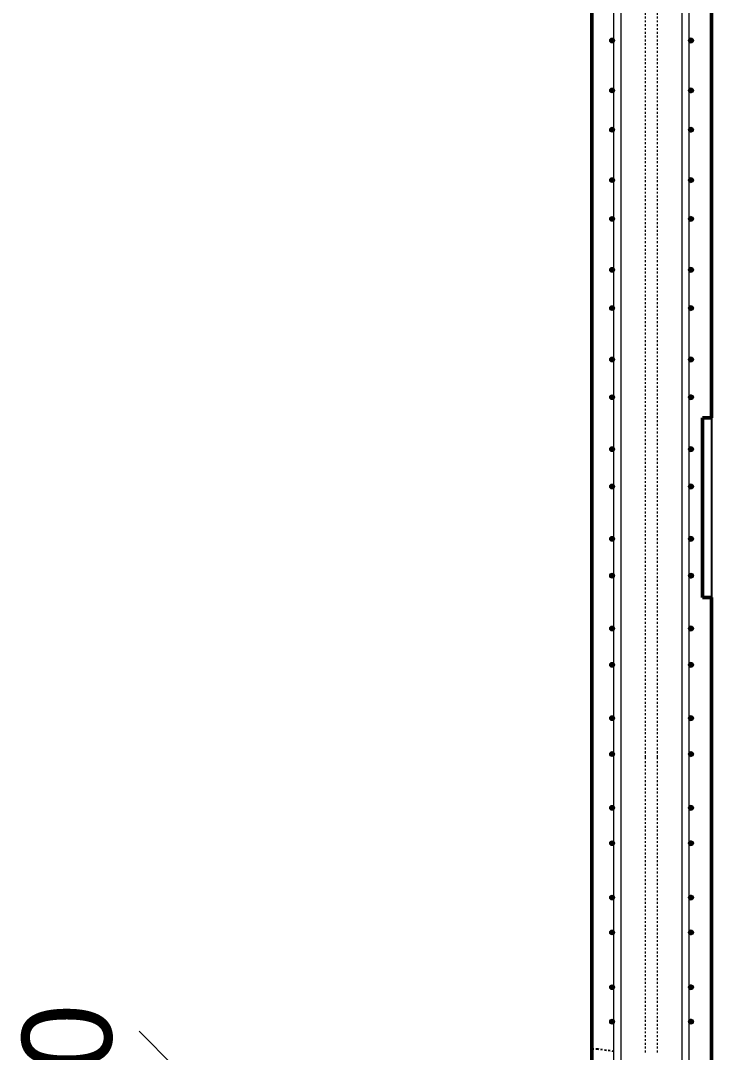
# Model space of a CAD drawing. Header units: millimetres. Extents: x -3132 to 16275, y -2723 to 21287.
# Drawn here: x 8628 to 9783, y -220 to 1504 of the extents above; entities that cross this region are included whole.
import ezdxf

# ---------------------------------------------------------------- set-up
doc = ezdxf.new("R2010")
doc.units = ezdxf.units.MM
doc.linetypes.add('Dash', pattern=[6.36, 3.18, -3.18])
for name, color, linetype, lineweight in [('A-ANNO-DIMS', 211, 'Continuous', 9), ('A-ANNO-DIMS-60', 211, 'Continuous', 9), ('A-WALL', 113, 'Continuous', 25), ('A-WALL-HDLN', 110, 'Dash', 25), ('S-RBAR', 171, 'Continuous', 18)]:
    doc.layers.add(name, color=color, linetype=linetype, lineweight=lineweight)
doc.styles.add('Nirmala UI Semilight', font='NirmalaS.ttf', dxfattribs={"height": 150})
doc.dimstyles.new('Arrow_Filled_-_2_5_NI_UI', dxfattribs={"dimscale": 304.8, "dimtxt": 157.104592, "dimasz": 0.393701, "dimexe": 0.19685, "dimexo": 0.0625, "dimgap": 0.19685, "dimtad": 1, "dimdec": 0, "dimzin": 0, "dimdsep": 46, "dimtxsty": 'Nirmala UI Semilight', "dimblk1": 'OBLIQUE', "dimblk2": 'OBLIQUE', "dimsah": 1, "dimcen": 0.09, "dimazin": 0, "dimtfac": 1, "dimtdec": 4, "dimtix": 1, "dimtmove": 0, "dimatfit": 3, "dimfxl": 0.19685, "dimfxlon": 1, "dimtvp": 1, "dimtolj": 1, "dimtzin": 0, "dimarcsym": 2})

# ---------------------------------------------------------------- blocks, each defined once
blk = doc.blocks.new('DIMBLOCK97-Elevation Right')
at = {"layer": 'A-ANNO-DIMS-60'}
for p, q in [((8886.2, -245), (8826.2, -185)), ((8886.2, -245), (8826.2, -245)), ((8886.2, -395), (8886.2, -245)), ((8886.2, -245), (8946.2, -305)), ((8886.2, -245), (8946.2, -245)), ((8886.2, -395), (8826.2, -335)), ((8886.2, -395), (8826.2, -395)), ((8886.2, -395), (8946.2, -455)), ((8886.2, -395), (8946.2, -395))]:
    blk.add_line(p, q, dxfattribs=at)
at = {"layer": 'A-ANNO-DIMS-60', "color": 0, "insert": (8630.5, -474.2), "char_height": 150, "width": 370.196, "attachment_point": 1, "rotation": 90, "line_spacing_factor": 1.142579, "style": 'Nirmala UI Semilight'}
blk.add_mtext('150', dxfattribs=at)
blk = doc.blocks.new('_Oblique')
at = {"color": 0, "linetype": 'ByBlock', "lineweight": -2}
blk.add_line((-0.5, -0.5), (0.5, 0.5), dxfattribs=at)

msp = doc.modelspace()

# ---------------------------------------------------------------- hatches: boundary and pattern name
at = {"layer": 'S-RBAR'}
for points in [[(9616.7, 1466.3), (9620.7, 1470.3), (9616.7, 1474.3), (9612.7, 1470.3)], [(9748.7, 1466.3), (9752.7, 1470.3), (9748.7, 1474.3), (9744.7, 1470.3)], [(9616.7, 1382.9), (9620.7, 1386.9), (9616.7, 1390.9), (9612.7, 1386.9)], [(9616.7, 1382.9), (9620.7, 1386.9), (9616.7, 1390.9), (9612.7, 1386.9)], [(9748.7, 1382.9), (9752.7, 1386.9), (9748.7, 1390.9), (9744.7, 1386.9)], [(9748.7, 1382.9), (9752.7, 1386.9), (9748.7, 1390.9), (9744.7, 1386.9)], [(9616.7, 1317.3), (9620.7, 1321.3), (9616.7, 1325.3), (9612.7, 1321.3)], [(9748.7, 1317.3), (9752.7, 1321.3), (9748.7, 1325.3), (9744.7, 1321.3)], [(9616.7, 1233.1), (9620.7, 1237.1), (9616.7, 1241.1), (9612.7, 1237.1)], [(9616.7, 1233.1), (9620.7, 1237.1), (9616.7, 1241.1), (9612.7, 1237.1)], [(9748.7, 1233.1), (9752.7, 1237.1), (9748.7, 1241.1), (9744.7, 1237.1)], [(9748.7, 1233.1), (9752.7, 1237.1), (9748.7, 1241.1), (9744.7, 1237.1)], [(9616.7, 1168.3), (9620.7, 1172.3), (9616.7, 1176.3), (9612.7, 1172.3)], [(9748.7, 1168.3), (9752.7, 1172.3), (9748.7, 1176.3), (9744.7, 1172.3)], [(9616.7, 1083.2), (9620.7, 1087.2), (9616.7, 1091.2), (9612.7, 1087.2)], [(9616.7, 1083.2), (9620.7, 1087.2), (9616.7, 1091.2), (9612.7, 1087.2)], [(9748.7, 1083.2), (9752.7, 1087.2), (9748.7, 1091.2), (9744.7, 1087.2)], [(9748.7, 1083.2), (9752.7, 1087.2), (9748.7, 1091.2), (9744.7, 1087.2)], [(9616.7, 1019.3), (9620.7, 1023.3), (9616.7, 1027.3), (9612.7, 1023.3)], [(9748.7, 1019.3), (9752.7, 1023.3), (9748.7, 1027.3), (9744.7, 1023.3)], [(9616.7, 933.4), (9620.7, 937.4), (9616.7, 941.4), (9612.7, 937.4)], [(9616.7, 933.4), (9620.7, 937.4), (9616.7, 941.4), (9612.7, 937.4)], [(9748.7, 933.4), (9752.7, 937.4), (9748.7, 941.4), (9744.7, 937.4)], [(9748.7, 933.4), (9752.7, 937.4), (9748.7, 941.4), (9744.7, 937.4)], [(9616.7, 870.3), (9620.7, 874.3), (9616.7, 878.3), (9612.7, 874.3)], [(9748.7, 870.3), (9752.7, 874.3), (9748.7, 878.3), (9744.7, 874.3)], [(9616.7, 783.6), (9620.7, 787.6), (9616.7, 791.6), (9612.7, 787.6)], [(9616.7, 783.6), (9620.7, 787.6), (9616.7, 791.6), (9612.7, 787.6)], [(9748.7, 783.6), (9752.7, 787.6), (9748.7, 791.6), (9744.7, 787.6)], [(9748.7, 783.6), (9752.7, 787.6), (9748.7, 791.6), (9744.7, 787.6)], [(9616.7, 721.2), (9620.7, 725.2), (9616.7, 729.2), (9612.7, 725.2)], [(9748.7, 721.2), (9752.7, 725.2), (9748.7, 729.2), (9744.7, 725.2)], [(9616.7, 633.8), (9620.7, 637.8), (9616.7, 641.8), (9612.7, 637.8)], [(9616.7, 633.8), (9620.7, 637.8), (9616.7, 641.8), (9612.7, 637.8)], [(9748.7, 633.8), (9752.7, 637.8), (9748.7, 641.8), (9744.7, 637.8)], [(9748.7, 633.8), (9752.7, 637.8), (9748.7, 641.8), (9744.7, 637.8)], [(9616.7, 572.2), (9620.7, 576.2), (9616.7, 580.2), (9612.7, 576.2)], [(9748.7, 572.2), (9752.7, 576.2), (9748.7, 580.2), (9744.7, 576.2)], [(9616.7, 483.9), (9620.7, 487.9), (9616.7, 491.9), (9612.7, 487.9)], [(9616.7, 483.9), (9620.7, 487.9), (9616.7, 491.9), (9612.7, 487.9)], [(9748.7, 483.9), (9752.7, 487.9), (9748.7, 491.9), (9744.7, 487.9)], [(9748.7, 483.9), (9752.7, 487.9), (9748.7, 491.9), (9744.7, 487.9)], [(9616.7, 423.2), (9620.7, 427.2), (9616.7, 431.2), (9612.7, 427.2)], [(9748.7, 423.2), (9752.7, 427.2), (9748.7, 431.2), (9744.7, 427.2)], [(9616.7, 334.1), (9620.7, 338.1), (9616.7, 342.1), (9612.7, 338.1)], [(9616.7, 334.1), (9620.7, 338.1), (9616.7, 342.1), (9612.7, 338.1)], [(9748.7, 334.1), (9752.7, 338.1), (9748.7, 342.1), (9744.7, 338.1)], [(9748.7, 334.1), (9752.7, 338.1), (9748.7, 342.1), (9744.7, 338.1)], [(9616.7, 274.2), (9620.7, 278.2), (9616.7, 282.2), (9612.7, 278.2)], [(9748.7, 274.2), (9752.7, 278.2), (9748.7, 282.2), (9744.7, 278.2)], [(9616.7, 184.3), (9620.7, 188.3), (9616.7, 192.3), (9612.7, 188.3)], [(9616.7, 184.3), (9620.7, 188.3), (9616.7, 192.3), (9612.7, 188.3)], [(9748.7, 184.3), (9752.7, 188.3), (9748.7, 192.3), (9744.7, 188.3)], [(9748.7, 184.3), (9752.7, 188.3), (9748.7, 192.3), (9744.7, 188.3)], [(9616.7, 125.2), (9620.7, 129.2), (9616.7, 133.2), (9612.7, 129.2)], [(9748.7, 125.2), (9752.7, 129.2), (9748.7, 133.2), (9744.7, 129.2)], [(9616.7, 34.4), (9620.7, 38.4), (9616.7, 42.4), (9612.7, 38.4)], [(9616.7, 34.4), (9620.7, 38.4), (9616.7, 42.4), (9612.7, 38.4)], [(9748.7, 34.4), (9752.7, 38.4), (9748.7, 42.4), (9744.7, 38.4)], [(9748.7, 34.4), (9752.7, 38.4), (9748.7, 42.4), (9744.7, 38.4)], [(9616.7, -23.8), (9620.7, -19.8), (9616.7, -15.8), (9612.7, -19.8)], [(9748.7, -23.8), (9752.7, -19.8), (9748.7, -15.8), (9744.7, -19.8)], [(9616.7, -115.4), (9620.7, -111.4), (9616.7, -107.4), (9612.7, -111.4)], [(9616.7, -115.4), (9620.7, -111.4), (9616.7, -107.4), (9612.7, -111.4)], [(9748.7, -115.4), (9752.7, -111.4), (9748.7, -107.4), (9744.7, -111.4)], [(9748.7, -115.4), (9752.7, -111.4), (9748.7, -107.4), (9744.7, -111.4)], [(9616.7, -172.9), (9620.7, -168.9), (9616.7, -164.9), (9612.7, -168.9)], [(9748.7, -172.9), (9752.7, -168.9), (9748.7, -164.9), (9744.7, -168.9)]]:
    msp.add_hatch(color=256, dxfattribs=at).paths.add_polyline_path(points)
h = msp.add_hatch(color=256, dxfattribs=at)
edge = h.paths.add_edge_path()
edge.add_arc((9616.7, 1470.3), 4, 0, 360)
h = msp.add_hatch(color=256, dxfattribs=at)
edge = h.paths.add_edge_path()
edge.add_arc((9748.7, 1470.3), 4, 0, 360)
h = msp.add_hatch(color=256, dxfattribs=at)
edge = h.paths.add_edge_path()
edge.add_arc((9616.7, 1386.9), 4, 0, 360)
h = msp.add_hatch(color=256, dxfattribs=at)
edge = h.paths.add_edge_path()
edge.add_arc((9616.7, 1386.9), 4, 0, 360)
h = msp.add_hatch(color=256, dxfattribs=at)
edge = h.paths.add_edge_path()
edge.add_arc((9748.7, 1386.9), 4, 0, 360)
h = msp.add_hatch(color=256, dxfattribs=at)
edge = h.paths.add_edge_path()
edge.add_arc((9748.7, 1386.9), 4, 0, 360)
h = msp.add_hatch(color=256, dxfattribs=at)
edge = h.paths.add_edge_path()
edge.add_arc((9616.7, 1321.3), 4, 0, 360)
h = msp.add_hatch(color=256, dxfattribs=at)
edge = h.paths.add_edge_path()
edge.add_arc((9748.7, 1321.3), 4, 0, 360)
h = msp.add_hatch(color=256, dxfattribs=at)
edge = h.paths.add_edge_path()
edge.add_arc((9616.7, 1237.1), 4, 0, 360)
h = msp.add_hatch(color=256, dxfattribs=at)
edge = h.paths.add_edge_path()
edge.add_arc((9616.7, 1237.1), 4, 0, 360)
h = msp.add_hatch(color=256, dxfattribs=at)
edge = h.paths.add_edge_path()
edge.add_arc((9748.7, 1237.1), 4, 0, 360)
h = msp.add_hatch(color=256, dxfattribs=at)
edge = h.paths.add_edge_path()
edge.add_arc((9748.7, 1237.1), 4, 0, 360)
h = msp.add_hatch(color=256, dxfattribs=at)
edge = h.paths.add_edge_path()
edge.add_arc((9616.7, 1172.3), 4, 0, 360)
h = msp.add_hatch(color=256, dxfattribs=at)
edge = h.paths.add_edge_path()
edge.add_arc((9748.7, 1172.3), 4, 0, 360)
h = msp.add_hatch(color=256, dxfattribs=at)
edge = h.paths.add_edge_path()
edge.add_arc((9616.7, 1087.2), 4, 0, 360)
h = msp.add_hatch(color=256, dxfattribs=at)
edge = h.paths.add_edge_path()
edge.add_arc((9616.7, 1087.2), 4, 0, 360)
h = msp.add_hatch(color=256, dxfattribs=at)
edge = h.paths.add_edge_path()
edge.add_arc((9748.7, 1087.2), 4, 0, 360)
h = msp.add_hatch(color=256, dxfattribs=at)
edge = h.paths.add_edge_path()
edge.add_arc((9748.7, 1087.2), 4, 0, 360)
h = msp.add_hatch(color=256, dxfattribs=at)
edge = h.paths.add_edge_path()
edge.add_arc((9616.7, 1023.3), 4, 0, 360)
h = msp.add_hatch(color=256, dxfattribs=at)
edge = h.paths.add_edge_path()
edge.add_arc((9748.7, 1023.3), 4, 0, 360)
h = msp.add_hatch(color=256, dxfattribs=at)
edge = h.paths.add_edge_path()
edge.add_arc((9616.7, 937.4), 4, 0, 360)
h = msp.add_hatch(color=256, dxfattribs=at)
edge = h.paths.add_edge_path()
edge.add_arc((9616.7, 937.4), 4, 0, 360)
h = msp.add_hatch(color=256, dxfattribs=at)
edge = h.paths.add_edge_path()
edge.add_arc((9748.7, 937.4), 4, 0, 360)
h = msp.add_hatch(color=256, dxfattribs=at)
edge = h.paths.add_edge_path()
edge.add_arc((9748.7, 937.4), 4, 0, 360)
h = msp.add_hatch(color=256, dxfattribs=at)
edge = h.paths.add_edge_path()
edge.add_arc((9616.7, 874.3), 4, 0, 360)
h = msp.add_hatch(color=256, dxfattribs=at)
edge = h.paths.add_edge_path()
edge.add_arc((9748.7, 874.3), 4, 0, 360)
h = msp.add_hatch(color=256, dxfattribs=at)
edge = h.paths.add_edge_path()
edge.add_arc((9616.7, 787.6), 4, 0, 360)
h = msp.add_hatch(color=256, dxfattribs=at)
edge = h.paths.add_edge_path()
edge.add_arc((9616.7, 787.6), 4, 0, 360)
h = msp.add_hatch(color=256, dxfattribs=at)
edge = h.paths.add_edge_path()
edge.add_arc((9748.7, 787.6), 4, 0, 360)
h = msp.add_hatch(color=256, dxfattribs=at)
edge = h.paths.add_edge_path()
edge.add_arc((9748.7, 787.6), 4, 0, 360)
h = msp.add_hatch(color=256, dxfattribs=at)
edge = h.paths.add_edge_path()
edge.add_arc((9616.7, 725.2), 4, 0, 360)
h = msp.add_hatch(color=256, dxfattribs=at)
edge = h.paths.add_edge_path()
edge.add_arc((9748.7, 725.2), 4, 0, 360)
h = msp.add_hatch(color=256, dxfattribs=at)
edge = h.paths.add_edge_path()
edge.add_arc((9616.7, 637.8), 4, 0, 360)
h = msp.add_hatch(color=256, dxfattribs=at)
edge = h.paths.add_edge_path()
edge.add_arc((9616.7, 637.8), 4, 0, 360)
h = msp.add_hatch(color=256, dxfattribs=at)
edge = h.paths.add_edge_path()
edge.add_arc((9748.7, 637.8), 4, 0, 360)
h = msp.add_hatch(color=256, dxfattribs=at)
edge = h.paths.add_edge_path()
edge.add_arc((9748.7, 637.8), 4, 0, 360)
h = msp.add_hatch(color=256, dxfattribs=at)
edge = h.paths.add_edge_path()
edge.add_arc((9616.7, 576.2), 4, 0, 360)
h = msp.add_hatch(color=256, dxfattribs=at)
edge = h.paths.add_edge_path()
edge.add_arc((9748.7, 576.2), 4, 0, 360)
h = msp.add_hatch(color=256, dxfattribs=at)
edge = h.paths.add_edge_path()
edge.add_arc((9616.7, 487.9), 4, 0, 360)
h = msp.add_hatch(color=256, dxfattribs=at)
edge = h.paths.add_edge_path()
edge.add_arc((9616.7, 487.9), 4, 0, 360)
h = msp.add_hatch(color=256, dxfattribs=at)
edge = h.paths.add_edge_path()
edge.add_arc((9748.7, 487.9), 4, 0, 360)
h = msp.add_hatch(color=256, dxfattribs=at)
edge = h.paths.add_edge_path()
edge.add_arc((9748.7, 487.9), 4, 0, 360)
h = msp.add_hatch(color=256, dxfattribs=at)
edge = h.paths.add_edge_path()
edge.add_arc((9616.7, 427.2), 4, 0, 360)
h = msp.add_hatch(color=256, dxfattribs=at)
edge = h.paths.add_edge_path()
edge.add_arc((9748.7, 427.2), 4, 0, 360)
h = msp.add_hatch(color=256, dxfattribs=at)
edge = h.paths.add_edge_path()
edge.add_arc((9616.7, 338.1), 4, 0, 360)
h = msp.add_hatch(color=256, dxfattribs=at)
edge = h.paths.add_edge_path()
edge.add_arc((9616.7, 338.1), 4, 0, 360)
h = msp.add_hatch(color=256, dxfattribs=at)
edge = h.paths.add_edge_path()
edge.add_arc((9748.7, 338.1), 4, 0, 360)
h = msp.add_hatch(color=256, dxfattribs=at)
edge = h.paths.add_edge_path()
edge.add_arc((9748.7, 338.1), 4, 0, 360)
h = msp.add_hatch(color=256, dxfattribs=at)
edge = h.paths.add_edge_path()
edge.add_arc((9616.7, 278.2), 4, 0, 360)
h = msp.add_hatch(color=256, dxfattribs=at)
edge = h.paths.add_edge_path()
edge.add_arc((9748.7, 278.2), 4, 0, 360)
h = msp.add_hatch(color=256, dxfattribs=at)
edge = h.paths.add_edge_path()
edge.add_arc((9616.7, 188.3), 4, 0, 360)
h = msp.add_hatch(color=256, dxfattribs=at)
edge = h.paths.add_edge_path()
edge.add_arc((9616.7, 188.3), 4, 0, 360)
h = msp.add_hatch(color=256, dxfattribs=at)
edge = h.paths.add_edge_path()
edge.add_arc((9748.7, 188.3), 4, 0, 360)
h = msp.add_hatch(color=256, dxfattribs=at)
edge = h.paths.add_edge_path()
edge.add_arc((9748.7, 188.3), 4, 0, 360)
h = msp.add_hatch(color=256, dxfattribs=at)
edge = h.paths.add_edge_path()
edge.add_arc((9616.7, 129.2), 4, 0, 360)
h = msp.add_hatch(color=256, dxfattribs=at)
edge = h.paths.add_edge_path()
edge.add_arc((9748.7, 129.2), 4, 0, 360)
h = msp.add_hatch(color=256, dxfattribs=at)
edge = h.paths.add_edge_path()
edge.add_arc((9616.7, 38.4), 4, 0, 360)
h = msp.add_hatch(color=256, dxfattribs=at)
edge = h.paths.add_edge_path()
edge.add_arc((9616.7, 38.4), 4, 0, 360)
h = msp.add_hatch(color=256, dxfattribs=at)
edge = h.paths.add_edge_path()
edge.add_arc((9748.7, 38.4), 4, 0, 360)
h = msp.add_hatch(color=256, dxfattribs=at)
edge = h.paths.add_edge_path()
edge.add_arc((9748.7, 38.4), 4, 0, 360)
h = msp.add_hatch(color=256, dxfattribs=at)
edge = h.paths.add_edge_path()
edge.add_arc((9616.7, -19.8), 4, 0, 360)
h = msp.add_hatch(color=256, dxfattribs=at)
edge = h.paths.add_edge_path()
edge.add_arc((9748.7, -19.8), 4, 0, 360)
h = msp.add_hatch(color=256, dxfattribs=at)
edge = h.paths.add_edge_path()
edge.add_arc((9616.7, -111.4), 4, 0, 360)
h = msp.add_hatch(color=256, dxfattribs=at)
edge = h.paths.add_edge_path()
edge.add_arc((9616.7, -111.4), 4, 0, 360)
h = msp.add_hatch(color=256, dxfattribs=at)
edge = h.paths.add_edge_path()
edge.add_arc((9748.7, -111.4), 4, 0, 360)
h = msp.add_hatch(color=256, dxfattribs=at)
edge = h.paths.add_edge_path()
edge.add_arc((9748.7, -111.4), 4, 0, 360)
h = msp.add_hatch(color=256, dxfattribs=at)
edge = h.paths.add_edge_path()
edge.add_arc((9616.7, -168.9), 4, 0, 360)
h = msp.add_hatch(color=256, dxfattribs=at)
edge = h.paths.add_edge_path()
edge.add_arc((9748.7, -168.9), 4, 0, 360)

# ---------------------------------------------------------------- linework, layer by layer
at = {"layer": 'A-WALL', "lineweight": 50}
for p, q in [((9582.7, 7085), (9582.7, -1395)), ((9782.7, 839.7), (9782.7, 2605.1)), ((9767.7, 539.8), (9767.7, 839.7)), ((9767.7, 839.7), (9782.7, 839.7)), ((9782.7, 539.8), (9767.7, 539.8)), ((9782.7, -1395), (9782.7, 539.8))]:
    msp.add_line(p, q, dxfattribs=at)
at = {"layer": 'A-WALL'}
msp.add_line((9782.7, 839.7), (9782.7, 539.8), dxfattribs=at)
at = {"layer": 'A-WALL-HDLN'}
for p, q in [((9592.7, -215), (9582.7, -215)), ((9619.8, -218.5), (9592.7, -215))]:
    msp.add_line(p, q, dxfattribs=at)
at = {"layer": 'S-RBAR'}
for p, q in [((9619.8, -1365), (9619.8, 7435)), ((9631.8, -1365), (9631.8, 7435)), ((9733.6, -1365), (9733.6, 7435)), ((9745.6, -1365), (9745.6, 7435)), ((9616.7, 1474.3), (9612.7, 1470.3)), ((9612.7, 1470.3), (9616.7, 1466.3)), ((9620.7, 1470.3), (9616.7, 1474.3)), ((9616.7, 1466.3), (9620.7, 1470.3)), ((9748.7, 1474.3), (9744.7, 1470.3)), ((9744.7, 1470.3), (9748.7, 1466.3)), ((9752.7, 1470.3), (9748.7, 1474.3)), ((9748.7, 1466.3), (9752.7, 1470.3)), ((9616.7, 1390.9), (9612.7, 1386.9)), ((9616.7, 1390.9), (9612.7, 1386.9)), ((9612.7, 1386.9), (9616.7, 1382.9)), ((9612.7, 1386.9), (9616.7, 1382.9)), ((9620.7, 1386.9), (9616.7, 1390.9)), ((9620.7, 1386.9), (9616.7, 1390.9)), ((9616.7, 1382.9), (9620.7, 1386.9)), ((9616.7, 1382.9), (9620.7, 1386.9)), ((9748.7, 1390.9), (9744.7, 1386.9)), ((9748.7, 1390.9), (9744.7, 1386.9)), ((9744.7, 1386.9), (9748.7, 1382.9)), ((9744.7, 1386.9), (9748.7, 1382.9)), ((9752.7, 1386.9), (9748.7, 1390.9)), ((9752.7, 1386.9), (9748.7, 1390.9)), ((9748.7, 1382.9), (9752.7, 1386.9)), ((9748.7, 1382.9), (9752.7, 1386.9)), ((9616.7, 1325.3), (9612.7, 1321.3)), ((9612.7, 1321.3), (9616.7, 1317.3)), ((9620.7, 1321.3), (9616.7, 1325.3)), ((9616.7, 1317.3), (9620.7, 1321.3)), ((9748.7, 1325.3), (9744.7, 1321.3)), ((9744.7, 1321.3), (9748.7, 1317.3)), ((9752.7, 1321.3), (9748.7, 1325.3)), ((9748.7, 1317.3), (9752.7, 1321.3)), ((9616.7, 1241.1), (9612.7, 1237.1)), ((9616.7, 1241.1), (9612.7, 1237.1)), ((9612.7, 1237.1), (9616.7, 1233.1)), ((9612.7, 1237.1), (9616.7, 1233.1)), ((9620.7, 1237.1), (9616.7, 1241.1)), ((9620.7, 1237.1), (9616.7, 1241.1)), ((9616.7, 1233.1), (9620.7, 1237.1)), ((9616.7, 1233.1), (9620.7, 1237.1)), ((9748.7, 1241.1), (9744.7, 1237.1)), ((9748.7, 1241.1), (9744.7, 1237.1)), ((9744.7, 1237.1), (9748.7, 1233.1)), ((9744.7, 1237.1), (9748.7, 1233.1)), ((9752.7, 1237.1), (9748.7, 1241.1)), ((9752.7, 1237.1), (9748.7, 1241.1)), ((9748.7, 1233.1), (9752.7, 1237.1)), ((9748.7, 1233.1), (9752.7, 1237.1)), ((9616.7, 1176.3), (9612.7, 1172.3)), ((9612.7, 1172.3), (9616.7, 1168.3)), ((9620.7, 1172.3), (9616.7, 1176.3)), ((9616.7, 1168.3), (9620.7, 1172.3)), ((9748.7, 1176.3), (9744.7, 1172.3)), ((9744.7, 1172.3), (9748.7, 1168.3)), ((9752.7, 1172.3), (9748.7, 1176.3)), ((9748.7, 1168.3), (9752.7, 1172.3)), ((9616.7, 1091.2), (9612.7, 1087.2)), ((9616.7, 1091.2), (9612.7, 1087.2)), ((9612.7, 1087.2), (9616.7, 1083.2)), ((9612.7, 1087.2), (9616.7, 1083.2)), ((9620.7, 1087.2), (9616.7, 1091.2)), ((9620.7, 1087.2), (9616.7, 1091.2)), ((9616.7, 1083.2), (9620.7, 1087.2)), ((9616.7, 1083.2), (9620.7, 1087.2)), ((9748.7, 1091.2), (9744.7, 1087.2)), ((9748.7, 1091.2), (9744.7, 1087.2)), ((9744.7, 1087.2), (9748.7, 1083.2)), ((9744.7, 1087.2), (9748.7, 1083.2)), ((9752.7, 1087.2), (9748.7, 1091.2)), ((9752.7, 1087.2), (9748.7, 1091.2)), ((9748.7, 1083.2), (9752.7, 1087.2)), ((9748.7, 1083.2), (9752.7, 1087.2)), ((9616.7, 1027.3), (9612.7, 1023.3)), ((9612.7, 1023.3), (9616.7, 1019.3)), ((9620.7, 1023.3), (9616.7, 1027.3)), ((9616.7, 1019.3), (9620.7, 1023.3)), ((9748.7, 1027.3), (9744.7, 1023.3)), ((9744.7, 1023.3), (9748.7, 1019.3)), ((9752.7, 1023.3), (9748.7, 1027.3)), ((9748.7, 1019.3), (9752.7, 1023.3)), ((9616.7, 941.4), (9612.7, 937.4)), ((9616.7, 941.4), (9612.7, 937.4)), ((9612.7, 937.4), (9616.7, 933.4)), ((9612.7, 937.4), (9616.7, 933.4)), ((9620.7, 937.4), (9616.7, 941.4)), ((9620.7, 937.4), (9616.7, 941.4)), ((9616.7, 933.4), (9620.7, 937.4)), ((9616.7, 933.4), (9620.7, 937.4)), ((9748.7, 941.4), (9744.7, 937.4)), ((9748.7, 941.4), (9744.7, 937.4)), ((9744.7, 937.4), (9748.7, 933.4)), ((9744.7, 937.4), (9748.7, 933.4)), ((9752.7, 937.4), (9748.7, 941.4)), ((9752.7, 937.4), (9748.7, 941.4)), ((9748.7, 933.4), (9752.7, 937.4)), ((9748.7, 933.4), (9752.7, 937.4)), ((9616.7, 878.3), (9612.7, 874.3)), ((9612.7, 874.3), (9616.7, 870.3)), ((9620.7, 874.3), (9616.7, 878.3)), ((9616.7, 870.3), (9620.7, 874.3)), ((9748.7, 878.3), (9744.7, 874.3)), ((9744.7, 874.3), (9748.7, 870.3)), ((9752.7, 874.3), (9748.7, 878.3)), ((9748.7, 870.3), (9752.7, 874.3)), ((9616.7, 791.6), (9612.7, 787.6)), ((9616.7, 791.6), (9612.7, 787.6)), ((9612.7, 787.6), (9616.7, 783.6)), ((9612.7, 787.6), (9616.7, 783.6)), ((9620.7, 787.6), (9616.7, 791.6)), ((9620.7, 787.6), (9616.7, 791.6)), ((9616.7, 783.6), (9620.7, 787.6)), ((9616.7, 783.6), (9620.7, 787.6)), ((9748.7, 791.6), (9744.7, 787.6)), ((9748.7, 791.6), (9744.7, 787.6)), ((9744.7, 787.6), (9748.7, 783.6)), ((9744.7, 787.6), (9748.7, 783.6)), ((9752.7, 787.6), (9748.7, 791.6)), ((9752.7, 787.6), (9748.7, 791.6)), ((9748.7, 783.6), (9752.7, 787.6)), ((9748.7, 783.6), (9752.7, 787.6)), ((9616.7, 729.2), (9612.7, 725.2)), ((9612.7, 725.2), (9616.7, 721.2)), ((9620.7, 725.2), (9616.7, 729.2)), ((9616.7, 721.2), (9620.7, 725.2)), ((9748.7, 729.2), (9744.7, 725.2)), ((9744.7, 725.2), (9748.7, 721.2)), ((9752.7, 725.2), (9748.7, 729.2)), ((9748.7, 721.2), (9752.7, 725.2)), ((9616.7, 641.8), (9612.7, 637.8)), ((9616.7, 641.8), (9612.7, 637.8)), ((9620.7, 637.8), (9616.7, 641.8)), ((9620.7, 637.8), (9616.7, 641.8)), ((9748.7, 641.8), (9744.7, 637.8)), ((9748.7, 641.8), (9744.7, 637.8)), ((9752.7, 637.8), (9748.7, 641.8)), ((9752.7, 637.8), (9748.7, 641.8)), ((9612.7, 637.8), (9616.7, 633.8)), ((9612.7, 637.8), (9616.7, 633.8)), ((9616.7, 633.8), (9620.7, 637.8)), ((9616.7, 633.8), (9620.7, 637.8)), ((9744.7, 637.8), (9748.7, 633.8)), ((9744.7, 637.8), (9748.7, 633.8)), ((9748.7, 633.8), (9752.7, 637.8)), ((9748.7, 633.8), (9752.7, 637.8)), ((9616.7, 580.2), (9612.7, 576.2)), ((9612.7, 576.2), (9616.7, 572.2)), ((9620.7, 576.2), (9616.7, 580.2)), ((9616.7, 572.2), (9620.7, 576.2)), ((9748.7, 580.2), (9744.7, 576.2)), ((9744.7, 576.2), (9748.7, 572.2)), ((9752.7, 576.2), (9748.7, 580.2)), ((9748.7, 572.2), (9752.7, 576.2)), ((9616.7, 491.9), (9612.7, 487.9)), ((9616.7, 491.9), (9612.7, 487.9)), ((9612.7, 487.9), (9616.7, 483.9)), ((9612.7, 487.9), (9616.7, 483.9)), ((9620.7, 487.9), (9616.7, 491.9)), ((9620.7, 487.9), (9616.7, 491.9)), ((9616.7, 483.9), (9620.7, 487.9)), ((9616.7, 483.9), (9620.7, 487.9)), ((9748.7, 491.9), (9744.7, 487.9)), ((9748.7, 491.9), (9744.7, 487.9)), ((9744.7, 487.9), (9748.7, 483.9)), ((9744.7, 487.9), (9748.7, 483.9)), ((9752.7, 487.9), (9748.7, 491.9)), ((9752.7, 487.9), (9748.7, 491.9)), ((9748.7, 483.9), (9752.7, 487.9)), ((9748.7, 483.9), (9752.7, 487.9)), ((9616.7, 431.2), (9612.7, 427.2)), ((9620.7, 427.2), (9616.7, 431.2)), ((9748.7, 431.2), (9744.7, 427.2)), ((9752.7, 427.2), (9748.7, 431.2)), ((9612.7, 427.2), (9616.7, 423.2)), ((9616.7, 423.2), (9620.7, 427.2)), ((9744.7, 427.2), (9748.7, 423.2)), ((9748.7, 423.2), (9752.7, 427.2)), ((9616.7, 342.1), (9612.7, 338.1)), ((9616.7, 342.1), (9612.7, 338.1)), ((9612.7, 338.1), (9616.7, 334.1)), ((9612.7, 338.1), (9616.7, 334.1)), ((9620.7, 338.1), (9616.7, 342.1)), ((9620.7, 338.1), (9616.7, 342.1)), ((9616.7, 334.1), (9620.7, 338.1)), ((9616.7, 334.1), (9620.7, 338.1)), ((9748.7, 342.1), (9744.7, 338.1)), ((9748.7, 342.1), (9744.7, 338.1)), ((9744.7, 338.1), (9748.7, 334.1)), ((9744.7, 338.1), (9748.7, 334.1)), ((9752.7, 338.1), (9748.7, 342.1)), ((9752.7, 338.1), (9748.7, 342.1)), ((9748.7, 334.1), (9752.7, 338.1)), ((9748.7, 334.1), (9752.7, 338.1)), ((9616.7, 282.2), (9612.7, 278.2)), ((9612.7, 278.2), (9616.7, 274.2)), ((9620.7, 278.2), (9616.7, 282.2)), ((9616.7, 274.2), (9620.7, 278.2)), ((9748.7, 282.2), (9744.7, 278.2)), ((9744.7, 278.2), (9748.7, 274.2)), ((9752.7, 278.2), (9748.7, 282.2)), ((9748.7, 274.2), (9752.7, 278.2)), ((9616.7, 192.3), (9612.7, 188.3)), ((9616.7, 192.3), (9612.7, 188.3)), ((9620.7, 188.3), (9616.7, 192.3)), ((9620.7, 188.3), (9616.7, 192.3)), ((9748.7, 192.3), (9744.7, 188.3)), ((9748.7, 192.3), (9744.7, 188.3)), ((9752.7, 188.3), (9748.7, 192.3)), ((9752.7, 188.3), (9748.7, 192.3)), ((9612.7, 188.3), (9616.7, 184.3)), ((9612.7, 188.3), (9616.7, 184.3)), ((9616.7, 184.3), (9620.7, 188.3)), ((9616.7, 184.3), (9620.7, 188.3)), ((9744.7, 188.3), (9748.7, 184.3)), ((9744.7, 188.3), (9748.7, 184.3)), ((9748.7, 184.3), (9752.7, 188.3)), ((9748.7, 184.3), (9752.7, 188.3)), ((9616.7, 133.2), (9612.7, 129.2)), ((9612.7, 129.2), (9616.7, 125.2)), ((9620.7, 129.2), (9616.7, 133.2)), ((9616.7, 125.2), (9620.7, 129.2)), ((9748.7, 133.2), (9744.7, 129.2)), ((9744.7, 129.2), (9748.7, 125.2)), ((9752.7, 129.2), (9748.7, 133.2)), ((9748.7, 125.2), (9752.7, 129.2)), ((9616.7, 42.4), (9612.7, 38.4)), ((9616.7, 42.4), (9612.7, 38.4)), ((9612.7, 38.4), (9616.7, 34.4)), ((9612.7, 38.4), (9616.7, 34.4)), ((9620.7, 38.4), (9616.7, 42.4)), ((9620.7, 38.4), (9616.7, 42.4)), ((9616.7, 34.4), (9620.7, 38.4)), ((9616.7, 34.4), (9620.7, 38.4)), ((9748.7, 42.4), (9744.7, 38.4)), ((9748.7, 42.4), (9744.7, 38.4)), ((9744.7, 38.4), (9748.7, 34.4)), ((9744.7, 38.4), (9748.7, 34.4)), ((9752.7, 38.4), (9748.7, 42.4)), ((9752.7, 38.4), (9748.7, 42.4)), ((9748.7, 34.4), (9752.7, 38.4)), ((9748.7, 34.4), (9752.7, 38.4)), ((9616.7, -15.8), (9612.7, -19.8)), ((9620.7, -19.8), (9616.7, -15.8)), ((9748.7, -15.8), (9744.7, -19.8)), ((9752.7, -19.8), (9748.7, -15.8)), ((9612.7, -19.8), (9616.7, -23.8)), ((9616.7, -23.8), (9620.7, -19.8)), ((9744.7, -19.8), (9748.7, -23.8)), ((9748.7, -23.8), (9752.7, -19.8)), ((9616.7, -107.4), (9612.7, -111.4)), ((9616.7, -107.4), (9612.7, -111.4)), ((9612.7, -111.4), (9616.7, -115.4)), ((9612.7, -111.4), (9616.7, -115.4)), ((9620.7, -111.4), (9616.7, -107.4)), ((9620.7, -111.4), (9616.7, -107.4)), ((9616.7, -115.4), (9620.7, -111.4)), ((9616.7, -115.4), (9620.7, -111.4)), ((9748.7, -107.4), (9744.7, -111.4)), ((9748.7, -107.4), (9744.7, -111.4)), ((9744.7, -111.4), (9748.7, -115.4)), ((9744.7, -111.4), (9748.7, -115.4)), ((9752.7, -111.4), (9748.7, -107.4)), ((9752.7, -111.4), (9748.7, -107.4)), ((9748.7, -115.4), (9752.7, -111.4)), ((9748.7, -115.4), (9752.7, -111.4)), ((9616.7, -164.9), (9612.7, -168.9)), ((9612.7, -168.9), (9616.7, -172.9)), ((9620.7, -168.9), (9616.7, -164.9)), ((9616.7, -172.9), (9620.7, -168.9)), ((9748.7, -164.9), (9744.7, -168.9)), ((9744.7, -168.9), (9748.7, -172.9)), ((9752.7, -168.9), (9748.7, -164.9)), ((9748.7, -172.9), (9752.7, -168.9))]:
    msp.add_line(p, q, dxfattribs=at)
at = {"layer": 'S-RBAR', "linetype": 'Dash'}
for p, q in [((9672.7, 279.6), (9672.7, 2093)), ((9692.7, 279.6), (9692.7, 2073)), ((9672.7, 273), (9672.7, 279.6)), ((9692.7, 273), (9692.7, 279.6)), ((9672.7, -220.2), (9672.7, 273)), ((9692.7, -220.2), (9692.7, 273))]:
    msp.add_line(p, q, dxfattribs=at)
at = {"layer": 'S-RBAR'}
for centre in [(9616.7, 1470.3), (9748.7, 1470.3), (9616.7, 1386.9), (9616.7, 1386.9), (9748.7, 1386.9), (9748.7, 1386.9), (9616.7, 1321.3), (9748.7, 1321.3), (9616.7, 1237.1), (9616.7, 1237.1), (9748.7, 1237.1), (9748.7, 1237.1), (9616.7, 1172.3), (9748.7, 1172.3), (9616.7, 1087.2), (9616.7, 1087.2), (9748.7, 1087.2), (9748.7, 1087.2), (9616.7, 1023.3), (9748.7, 1023.3), (9616.7, 937.4), (9616.7, 937.4), (9748.7, 937.4), (9748.7, 937.4), (9616.7, 874.3), (9748.7, 874.3), (9616.7, 787.6), (9616.7, 787.6), (9748.7, 787.6), (9748.7, 787.6), (9616.7, 725.2), (9748.7, 725.2), (9616.7, 637.8), (9616.7, 637.8), (9748.7, 637.8), (9748.7, 637.8), (9616.7, 576.2), (9748.7, 576.2), (9616.7, 487.9), (9616.7, 487.9), (9748.7, 487.9), (9748.7, 487.9), (9616.7, 427.2), (9748.7, 427.2), (9616.7, 338.1), (9616.7, 338.1), (9748.7, 338.1), (9748.7, 338.1), (9616.7, 278.2), (9748.7, 278.2), (9616.7, 188.3), (9616.7, 188.3), (9748.7, 188.3), (9748.7, 188.3), (9616.7, 129.2), (9748.7, 129.2), (9616.7, 38.4), (9616.7, 38.4), (9748.7, 38.4), (9748.7, 38.4), (9616.7, -19.8), (9748.7, -19.8), (9616.7, -111.4), (9616.7, -111.4), (9748.7, -111.4), (9748.7, -111.4), (9616.7, -168.9), (9748.7, -168.9)]:
    msp.add_circle(centre, 4, dxfattribs=at)

# ---------------------------------------------------------------- dimensions: what is measured, and where the dimension line sits
at = {"layer": 'A-ANNO-DIMS'}
dim = msp.add_linear_dim(base=(8886.2, -245), p1=(8946.2, -395), p2=(8946.2, -245), angle=90, dimstyle='Arrow_Filled_-_2_5_NI_UI', override={"dimpost": '<>', "dimfxl": 150}, dxfattribs=at)
dim.commit()
dim.dimension.update_dxf_attribs({"geometry": 'DIMBLOCK97-Elevation Right', "text_midpoint": (8748.3, -320)})

doc.saveas('drawing.dxf')
